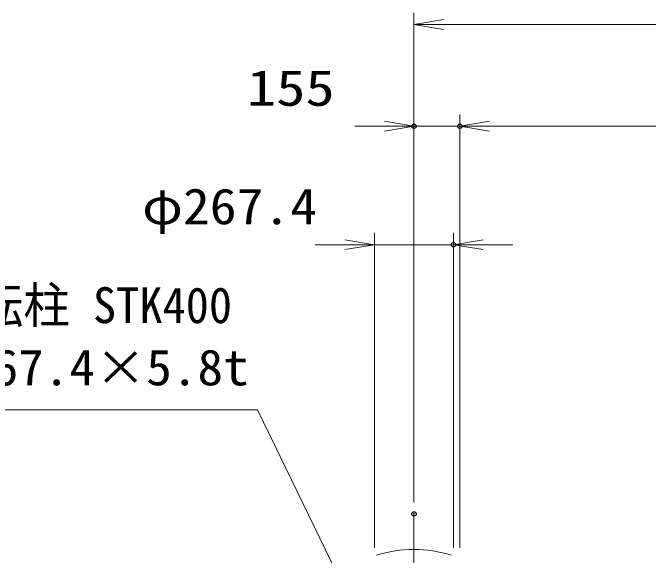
# Model space of a CAD drawing. Units: millimetres, scale not verified. Extents: x -11880 to 11880, y -8400 to 8400.
# Drawn here: x -7678 to -5530, y 809 to 2641 of the extents above; entities that cross this region are included whole.
import ezdxf
from ezdxf.enums import TextEntityAlignment as Align

# ---------------------------------------------------------------- set-up
doc = ezdxf.new("R2010")
doc.units = ezdxf.units.MM
doc.header["$LTSCALE"] = 30
doc.header["$PDMODE"] = 32
doc.header["$PDSIZE"] = 15
doc.linetypes.add('USER1', pattern=[18, 12, -1.5, 3, -1.5])
for name, color, linetype, lineweight in [('0-2_軸線', 200, 'USER1', 15), ('0-4_寸法線', 4, 'Continuous', 18), ('0-5_0', 7, 'Continuous', 18)]:
    doc.layers.add(name, color=color, linetype=linetype, lineweight=lineweight)
doc.layers.add('0-6_Defpoints', color=7, linetype='Continuous')
doc.styles.add('ＭＳ ゴシック', font='')
doc.styles.get('ＭＳ ゴシック').set_extended_font_data('MS Gothic')

# ---------------------------------------------------------------- blocks, each defined once
blk = doc.blocks.new('_Open')
at = {"layer": '0-5_0', "color": 4}
blk.add_line((-30, 5), (0, 0), dxfattribs=at)
blk.add_lwpolyline([(-30, -5), (0, 0), (-30, 0)], dxfattribs=at)
blk = doc.blocks.new('S260')
at = {"layer": '0-4_寸法線'}
for points in [[(-858142.4, 86309973.8), (-825171.2, 86309973.8), (-812521.6, 86283981.4), (-811208.8, 86281283.9)], [(-812971.2, 86283762.6), (-811208.8, 86281283.9), (-812072, 86284200.2)]]:
    blk.add_lwpolyline(points, dxfattribs=at)
at = {"layer": '0-4_寸法線', "color": 254, "style": 'ＭＳ ゴシック'}
for s, width, p in [('回転柱 STK400', 0.95, (-858333.4, 86317674.4)), ('φ267.4×5.8t', 1.05, (-858574.4, 86311374.4))]:
    blk.add_text(s, height=3637, dxfattribs=dict(at, width=width)).set_placement(p, align=Align.BOTTOM_LEFT)

msp = doc.modelspace()

# ---------------------------------------------------------------- linework, layer by layer
at = {"layer": '0-2_軸線'}
msp.add_line((-6321.83, 948.41), (-6321.83, -1885.63), dxfattribs=at)
at = {"layer": '0-4_寸法線'}
for p, q in [((-6321.83, 988.41), (-6321.83, 2640.98)), ((-6321.83, 2600.98), (6003.17, 2600.98)), ((-6321.83, 988.41), (-6321.83, 2297.57)), ((-6166.83, 833.84), (-6166.83, 2297.57)), ((-6166.83, 833.84), (-6166.83, 2297.57)), ((-6421.83, 2257.57), (-6521.83, 2257.57)), ((-6166.83, 2257.57), (-6321.83, 2257.57)), ((-166.83, 2257.57), (-6166.83, 2257.57)), ((-6066.83, 2257.57), (-5966.83, 2257.57)), ((-6455.53, 833.84), (-6455.53, 1897.57)), ((-6188.13, 833.84), (-6188.13, 1897.57)), ((-6555.53, 1857.57), (-6655.53, 1857.57)), ((-6455.53, 1857.57), (-6188.13, 1857.57)), ((-6088.13, 1857.57), (-5988.13, 1857.57))]:
    msp.add_line(p, q, dxfattribs=at)
at = {"layer": '0-5_0'}
msp.add_arc((-6321.83, 416.07), 412.77, 72.0912, 107.9088, dxfattribs=at)
at = {"layer": '0-6_Defpoints'}
for p in [(-6321.83, 2257.57), (-6166.83, 2257.57), (-6188.13, 1857.57), (-6321.83, 948.41)]:
    msp.add_point(p, dxfattribs=at)

# ---------------------------------------------------------------- block references
at = {"layer": '0-4_寸法線', "xscale": 3.333333, "yscale": 3.333333, "rotation": 180}
for p in [(-6321.83, 2600.98), (-6166.83, 2257.57), (-6166.83, 2257.57), (-6188.13, 1857.57)]:
    msp.add_blockref('_Open', p, dxfattribs=at)
at = {"layer": '0-4_寸法線'}
for name, p, xscale, yscale in [('_Open', (-6321.83, 2257.57), 3.333333, 3.333333), ('_Open', (-6455.53, 1857.57), 3.333333, 3.333333), ('S260', (20654.75, -2875699.17), 0.03333333, 0.03333333)]:
    msp.add_blockref(name, p, dxfattribs=dict(at, xscale=xscale, yscale=yscale))

# ---------------------------------------------------------------- texts
at = {"layer": '0-4_寸法線', "color": 254, "style": 'ＭＳ ゴシック'}
for s, width, p in [('155', 1.2, (-6886.43, 2290.25)), ('φ267.4', 1.1, (-7240.59, 1890.25))]:
    msp.add_text(s, height=121.2, dxfattribs=dict(at, width=width)).set_placement(p, align=Align.BOTTOM_LEFT)

doc.saveas('drawing.dxf')
